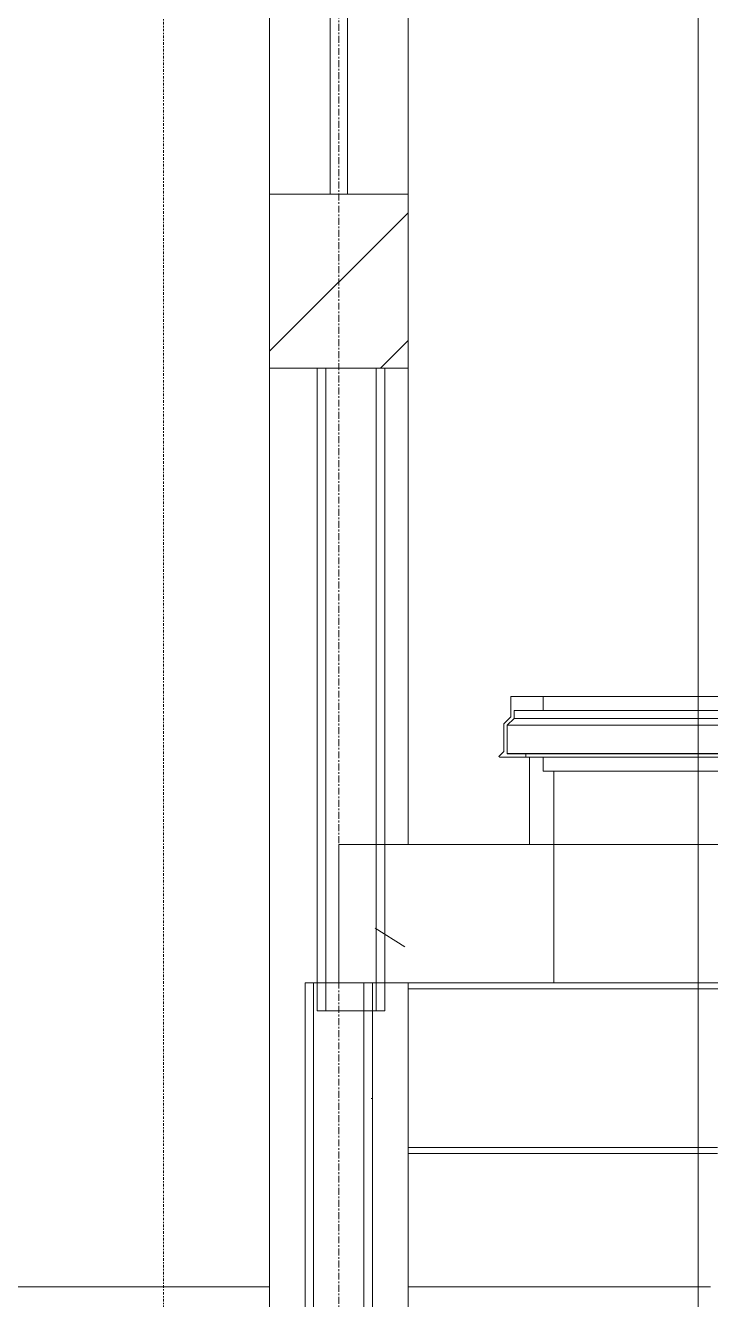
# Model space of a CAD drawing. Header units: inches. Extents: x 21386 to 98546, y -290 to 853.
# Drawn here: x 25958.3 to 26007.7, y 147.2 to 239.1 of the extents above; entities that cross this region are included whole.
import ezdxf

# ---------------------------------------------------------------- set-up
doc = ezdxf.new("R2010")
doc.units = ezdxf.units.IN
doc.header["$MEASUREMENT"] = 0
doc.linetypes.add('Dash Dot 3_16_', pattern=[0.3125, 0.1875, -0.0625, 0, -0.0625])
doc.linetypes.add('Grid Line 1_2_', pattern=[0.875, 0.5, -0.125, 0.125, -0.125])
for name, color, linetype, lineweight in [('A-ANNO-SYMB', 150, 'Continuous', 9), ('A-GLAZ', 151, 'Continuous', 13), ('A-ROOF', 132, 'Continuous', 13), ('A-ROOF-PATT', 132, 'Continuous', 13), ('A-WALL', 113, 'Continuous', 13), ('A-WALL-PATT', 111, 'Continuous', 25), ('G-ANNO-SYMB', 111, 'Continuous', 9), ('I-WALL', 2, 'Continuous', 13), ('S-BEAM', 12, 'Continuous', 13), ('S-GRID', 1, 'Continuous', 9)]:
    doc.layers.add(name, color=color, linetype=linetype, lineweight=lineweight)
pattern_1 = [(45, (22097.104, 100.19), (-19.00703, 19.00703), []), (45, (22097.104, 128.99), (-19.00703, 19.00703), [])]

# ---------------------------------------------------------------- blocks, each defined once
blk = doc.blocks.new('columns and girder2 - one-V32-Building Section - East_West looking North')
at = {"layer": 'S-BEAM', "lineweight": 9}
h = blk.add_hatch(dxfattribs=at)
h.set_pattern_fill('FP_1', color=8, style=0, pattern_type=2)
h.set_pattern_definition(pattern_1)
h.paths.add_polyline_path([(25980.265, 226.93), (25981.515, 226.93), (25981.515, 383.851), (25980.265, 383.851), (25980.265, 232.677)], flags=0)
h = blk.add_hatch(dxfattribs=at)
h.set_pattern_fill('FP_1', color=8, style=0, pattern_type=2)
h.set_pattern_definition(pattern_1)
h.paths.add_polyline_path([(25975.89, 214.372), (25985.89, 214.372), (25985.89, 226.93), (25975.89, 226.93)], flags=0)
at = {"layer": 'S-BEAM', "color": 8, "lineweight": 9}
for p, q in [((25975.89, 226.93), (25975.89, 383.851)), ((25985.89, 226.93), (25985.89, 383.851)), ((25975.89, 1), (25975.89, 214.372)), ((25985.89, 214.372), (25985.89, 180)), ((25985.89, 170), (25985.89, 0))]:
    blk.add_line(p, q, dxfattribs=at)
at = {"layer": 'S-BEAM', "color": 7}
for p, q in [((25980.265, 226.93), (25980.265, 383.851)), ((25981.515, 383.851), (25981.515, 226.93)), ((25975.89, 226.93), (25975.89, 214.372)), ((25975.89, 226.93), (25985.89, 226.93)), ((25980.265, 226.93), (25981.515, 226.93)), ((25985.89, 214.372), (25985.89, 226.93)), ((25975.89, 214.372), (25985.89, 214.372))]:
    blk.add_line(p, q, dxfattribs=at)
blk = doc.blocks.new('W-Wide Flange - W12X22-1624375-Building Section - East_West looking North')
at = {"layer": 'S-BEAM', "color": 8, "lineweight": 9}
for p, q in [((26201.803, 169.575), (25985.89, 169.575)), ((26040.89, 170), (25996.39, 170)), ((25985.89, 158.125), (26008.203, 158.125)), ((26008.203, 157.7), (25985.89, 157.7))]:
    blk.add_line(p, q, dxfattribs=at)
blk = doc.blocks.new('Girt_Z - 10_D-1732871-Building Section - East_West looking North')
at = {"layer": 'S-BEAM', "color": 8, "lineweight": 9}
for p, q in [((25696.39, 148.063), (25975.89, 148.063)), ((25985.89, 148.063), (26007.703, 148.063))]:
    blk.add_line(p, q, dxfattribs=at)
blk = doc.blocks.new('RoofHatch_RHSR-FB_1_10228_SafetyRailSource - RoofHatch_RHSR-FB_1_10228_SafetyRailSource-1630512-Building Section - East_West looking North')
at = {"layer": 'A-GLAZ', "color": 7}
for p, q in [((25995.64, 190.66), (25993.293, 190.66)), ((25993.293, 190.66), (25993.293, 189.197)), ((25995.64, 189.66), (25995.64, 190.66)), ((25993.543, 189.094), (25993.543, 189.66)), ((25993.543, 189.66), (25995.64, 189.66)), ((25993.293, 189.197), (25992.793, 188.697)), ((25992.793, 186.697), (25992.793, 188.697)), ((25993.043, 188.594), (25993.543, 189.094)), ((25993.043, 186.558), (25993.043, 188.594)), ((25992.793, 186.697), (25992.444, 186.349)), ((25992.444, 186.349), (25992.508, 186.285)), ((25992.508, 186.285), (25994.387, 186.285)), ((25993.065, 186.535), (25993.043, 186.558)), ((25994.387, 186.535), (25993.065, 186.535)), ((25994.387, 186.285), (25994.387, 186.535)), ((25994.64, 180), (25994.64, 186.285)), ((25994.64, 186.285), (25995.64, 186.285)), ((25995.64, 186.285), (25995.64, 185.285)), ((25995.64, 185.285), (25996.39, 185.285)), ((25996.39, 185.285), (25996.39, 180)), ((25994.64, 180), (25996.39, 180))]:
    blk.add_line(p, q, dxfattribs=at)
at = {"layer": 'A-GLAZ', "color": 8, "lineweight": 9}
for p, q in [((26041.64, 190.66), (25995.64, 190.66)), ((26041.64, 189.66), (25995.64, 189.66)), ((26044.238, 188.594), (25993.043, 188.594)), ((26043.738, 189.094), (25993.543, 189.094)), ((26044.238, 186.558), (25993.043, 186.558)), ((25993.043, 186.558), (25993.065, 186.535)), ((26042.893, 186.535), (25994.387, 186.535)), ((25994.64, 186.285), (25994.387, 186.285)), ((25995.64, 186.285), (26041.64, 186.285)), ((25996.39, 185.285), (26040.89, 185.285)), ((25996.39, 180), (26040.89, 180))]:
    blk.add_line(p, q, dxfattribs=at)

msp = doc.modelspace()

# ---------------------------------------------------------------- hatches: boundary and pattern name
at = {"layer": 'A-ROOF-PATT', "lineweight": 9}
h = msp.add_hatch(dxfattribs=at)
h.set_pattern_fill('FP_15', color=8, style=0, pattern_type=2)
h.set_pattern_definition([(50, (22097.104, 100.19), (55.0854, -4.81984), [5.76, -63.36]), (355, (22097.104, 100.19), (-10.6557, 57.7685), [4.608, -50.688]), (100.451, (22101.695, 99.787), (44.4295, 52.94866), [4.895, -53.848]), (46.184, (22097.104, 115.55), (81.9644, -12.7121), [8.64, -95.04]), (96.636, (22103.935, 114.49), (71.7815, 74.8124), [7.343, -80.772]), (351.184, (22097.1, 115.55), (71.782, 74.8124), [6.912, -76.032]), (21, (22104.784, 111.71), (45.84207, -30.92146), [5.76, -63.36]), (326, (22104.784, 111.71), (18.6871, 55.6915), [4.608, -50.688]), (71.451, (22108.605, 109.13), (64.5289, 24.7701), [4.895, -53.848]), (37.5, (22097.104, 100.189), (0.93389, 25.56682), [2.534, -47.539, 2.534, -48.922, -50.88]), (37.5, (22097.104, 100.189), (0.93389, 25.56682), [-101.53, 2.534, -48.346]), (7.5, (22097.104, 100.19), (20.20404, 30.2913), [2.534, -26.803, 2.534, -46.387, -19.392]), (7.5, (22097.104, 100.19), (20.20404, 30.2913), [-78.259, 2.534, -16.858]), (327.5, (22079.978, 100.19), (40.99778, -1.7324), [2.534, -16.666, 2.534, -57.37, -79.488]), (327.5, (22079.978, 100.19), (40.99778, -1.7324), [-79.104, 2.534, -76.954]), (317.5, (22072.298, 100.19), (44.78888, 7.68784), [2.534, -22.426, 2.534, -37.248, -56.448]), (317.5, (22072.298, 100.19), (44.78888, 7.68784), [-64.742, 2.534, -53.914])])
h.paths.add_polyline_path([(26188.518, 170), (26271.39, 170), (26271.39, 180), (26040.89, 180), (26040.89, 170), (26153.426, 170)], flags=0)
h.paths.add_polyline_path([(25980.89, 170), (25996.39, 170), (25996.39, 180), (25980.89, 180), (25980.89, 174.086)], flags=0)
at = {"layer": 'A-WALL-PATT', "lineweight": 9}
h = msp.add_hatch(dxfattribs=at)
h.set_pattern_fill('FP_10', color=8, style=0, pattern_type=2)
h.set_pattern_definition([(0, (22097.104, 100.189), (61.44, 15.36), [2.534, -43.546, 2.534, -43.546, -245.76]), (0, (22097.104, 100.189), (61.44, 15.36), [-92.16, 2.534, -89.626, 2.534, -43.546, -107.52]), (0, (22097.104, 100.189), (61.44, 15.36), [-230.4, 2.534, -28.186, 2.534, -74.266]), (120, (22120.144, 107.869), (-44.02215, 45.5286), [2.534, -43.546, 2.534, -43.546, -245.76]), (120, (22120.144, 107.869), (-44.02215, 45.5286), [-92.16, 2.534, -89.626, 2.534, -43.546, -107.52]), (120, (22120.144, 107.869), (-44.02215, 45.5286), [-230.4, 2.534, -28.186, 2.534, -74.266]), (240, (22127.824, 138.589), (-17.41785, -60.8886), [2.534, -43.546, 2.534, -43.546, -245.76]), (240, (22127.824, 138.589), (-17.41785, -60.8886), [-92.16, 2.534, -89.626, 2.534, -43.546, -107.52]), (240, (22127.824, 138.589), (-17.41785, -60.8886), [-230.4, 2.534, -28.186, 2.534, -74.266])])
h.paths.add_polyline_path([(25983.328, 84), (25983.328, 170), (25982.703, 170), (25982.703, 84)], flags=0)

# ---------------------------------------------------------------- linework, layer by layer
at = {"layer": 'A-ANNO-SYMB', "linetype": 'Dash Dot 3_16_'}
msp.add_line((25968.243, 397.785), (25968.243, -31.339), dxfattribs=at)
at = {"layer": 'A-ROOF', "color": 7}
for p, q in [((25980.89, 180), (25996.39, 180)), ((25980.89, 170), (25980.89, 180)), ((25996.39, 170), (25996.39, 180)), ((25983.328, 170), (25996.39, 170))]:
    msp.add_line(p, q, dxfattribs=at)
at = {"layer": 'A-WALL', "color": 7}
for p, q in [((25979.953, 214.372), (25979.953, 168)), ((25983.578, 214.372), (25983.578, 168)), ((25979.078, 170), (25979.078, 84)), ((25982.703, 170), (25982.703, 84))]:
    msp.add_line(p, q, dxfattribs=at)
at = {"layer": 'G-ANNO-SYMB'}
msp.add_line((26006.817, 545.157), (26006.817, -79.661), dxfattribs=at)
at = {"layer": 'I-WALL', "color": 7}
for p, q in [((25979.328, 214.372), (25979.328, 168)), ((25984.203, 214.372), (25979.328, 214.372)), ((25984.203, 168), (25984.203, 214.372)), ((25978.453, 84), (25978.453, 170)), ((25978.453, 170), (25983.328, 170)), ((25983.328, 170), (25983.328, 84)), ((25984.203, 168), (25979.328, 168))]:
    msp.add_line(p, q, dxfattribs=at)
at = {"layer": 'S-GRID', "linetype": 'Grid Line 1_2_'}
msp.add_line((25980.89, -273.161), (25980.89, 671.892), dxfattribs=at)
msp.add_line((25980.89, -273.161), (25980.89, 671.892), dxfattribs=at)

# ---------------------------------------------------------------- block references
at = {"layer": 'A-GLAZ', "color": 71, "lineweight": 9}
msp.add_blockref('RoofHatch_RHSR-FB_1_10228_SafetyRailSource - RoofHatch_RHSR-FB_1_10228_SafetyRailSource-1630512-Building Section - East_West looking North', (0, 0), dxfattribs=at)
at = {"layer": 'S-BEAM', "color": 7}
msp.add_blockref('columns and girder2 - one-V32-Building Section - East_West looking North', (0, 0), dxfattribs=at)
at = {"layer": 'S-BEAM', "color": 8, "lineweight": 9}
for name in ['W-Wide Flange - W12X22-1624375-Building Section - East_West looking North', 'Girt_Z - 10_D-1732871-Building Section - East_West looking North']:
    msp.add_blockref(name, (0, 0), dxfattribs=at)

doc.saveas('drawing.dxf')
